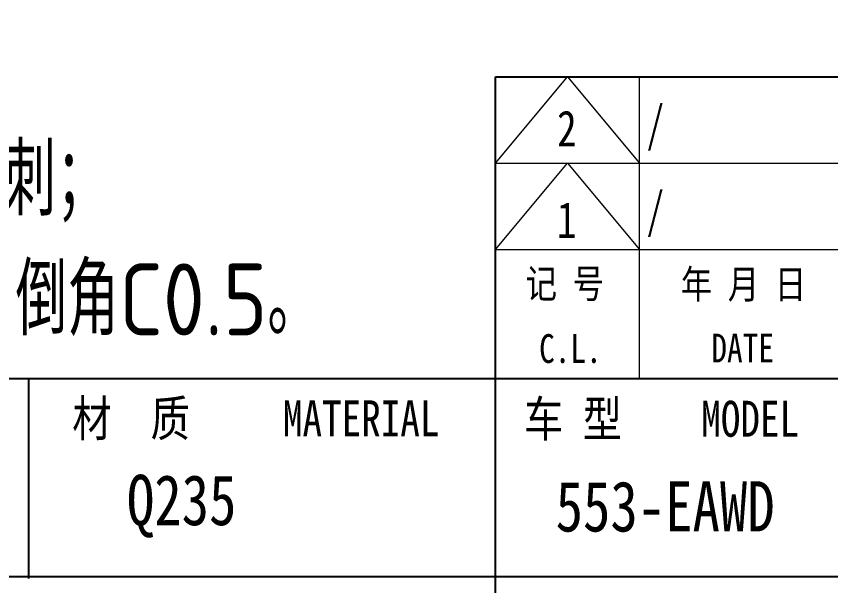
# Model space of a CAD drawing. Header units: millimetres. Extents: x -50043 to 104182, y -50696 to 36662.
# Drawn here: x -45683 to -45626.3, y 35816 to 35855.6 of the extents above; entities that cross this region are included whole.
import ezdxf
from ezdxf.enums import TextEntityAlignment as Align

# ---------------------------------------------------------------- set-up
doc = ezdxf.new("R2010")
doc.units = ezdxf.units.MM
doc.header["$LTSCALE"] = 0.5
for name, color, linetype in [('图\\M+19E79\\M+195B6\\M+18E9A', 7, 'Continuous'), ('材质', 7, 'Continuous'), ('车型', 7, 'Continuous')]:
    doc.layers.add(name, color=color, linetype=linetype)
doc.layers.add('图框', color=7, linetype='Continuous', lineweight=18)
doc.layers.add('标注线', color=3, linetype='Continuous', lineweight=18)
doc.styles.add('国标', font='simfang.ttf', dxfattribs={"width": 0.8})
doc.styles.add('机械长仿宋', font='gbenor.shx', dxfattribs={"height": 1, "bigfont": 'gbcbig.shx'})

# ---------------------------------------------------------------- blocks, each defined once
blk = doc.blocks.new('GZDEH零件A4图框V01版')
at = {"layer": '图\\M+19E79\\M+195B6\\M+18E9A', "linetype": 'Continuous'}
for p, q in [((90, 79), (205, 79)), ((90, 13.5), (90, 79))]:
    blk.add_line(p, q, dxfattribs=at)
at = {"layer": '图\\M+19E79\\M+195B6\\M+18E9A', "color": 9}
for p, q in [((205, 58), (25, 58)), ((57.5, 58), (57.5, 44.108)), ((25, 44.25), (205, 44.25))]:
    blk.add_line(p, q, dxfattribs=at)
at = {"layer": '图框', "color": 9}
for p, q in [((90, 73), (95, 79)), ((95, 79), (100, 73)), ((100, 58), (100, 79)), ((90, 73), (205, 73)), ((90, 67), (95, 73)), ((95, 73), (100, 67)), ((90, 67), (205, 67))]:
    blk.add_line(p, q, dxfattribs=at)
at = {"layer": '图\\M+19E79\\M+195B6\\M+18E9A', "color": 9, "style": '国标', "width": 0.8}
blk.add_text('材  质', height=2.5, dxfattribs=at).set_placement((60.547, 54.001))
for s, p in [('车 型', (95.381, 55.265)), ('MODEL', (107.712, 55.222))]:
    blk.add_text(s, height=2.5, dxfattribs=at).set_placement(p, align=Align.MIDDLE)
blk.add_text('MATERIAL', height=2.5, dxfattribs=at).set_placement((80.646, 54.001), align=Align.CENTER)
at = {"layer": '图框', "color": 9, "style": '国标', "width": 0.8}
for s, p in [('记 号', (94.817, 63.618)), ('年 月 日', (107.245, 63.575)), ('C.L.', (95.203, 59.105)), ('DATE', (107.188, 59.139))]:
    blk.add_text(s, height=2, dxfattribs=at).set_placement(p, align=Align.CENTER)
blk = doc.blocks.new('DEH A4')
at = {"layer": '图框'}
blk.add_blockref('GZDEH零件A4图框V01版', (0, 0), dxfattribs=at)

msp = doc.modelspace()

# ---------------------------------------------------------------- block references
at = {"layer": '图框'}
msp.add_blockref('DEH A4', (-45739.646, 35772.417), dxfattribs=at)

# ---------------------------------------------------------------- texts
at = {"layer": '图\\M+19E79\\M+195B6\\M+18E9A', "color": 3, "style": '国标'}
for s, width, p in [('/', 0.705904, (-45639.136, 35846.889)), ('2', 0.8, (-45645.368, 35846.574)), ('/', 0.705904, (-45639.136, 35840.889)), ('1', 0.8, (-45645.379, 35840.214))]:
    msp.add_text(s, height=2.5, dxfattribs=dict(at, width=width)).set_placement(p)
at = {"layer": '材质', "color": 3, "style": '国标', "width": 0.8}
msp.add_text('Q235', height=3.5, dxfattribs=at).set_placement((-45671.488, 35820.237), align=Align.CENTER)
at = {"layer": '标注线', "color": 2, "insert": (-45707.56, 35833.391), "char_height": 5, "width": 114.82461, "attachment_point": 7, "style": '机械长仿宋'}
msp.add_mtext('\\A2;技术要求\\P1、去飞边、毛刺；\\P2、棱边、孔口倒角C0.5。', dxfattribs=at)
at = {"layer": '车型', "color": 3, "style": '国标', "width": 0.8}
msp.add_text('553-EAWD', height=3.5, dxfattribs=at).set_placement((-45637.851, 35819.798), align=Align.CENTER)

doc.saveas('drawing.dxf')
